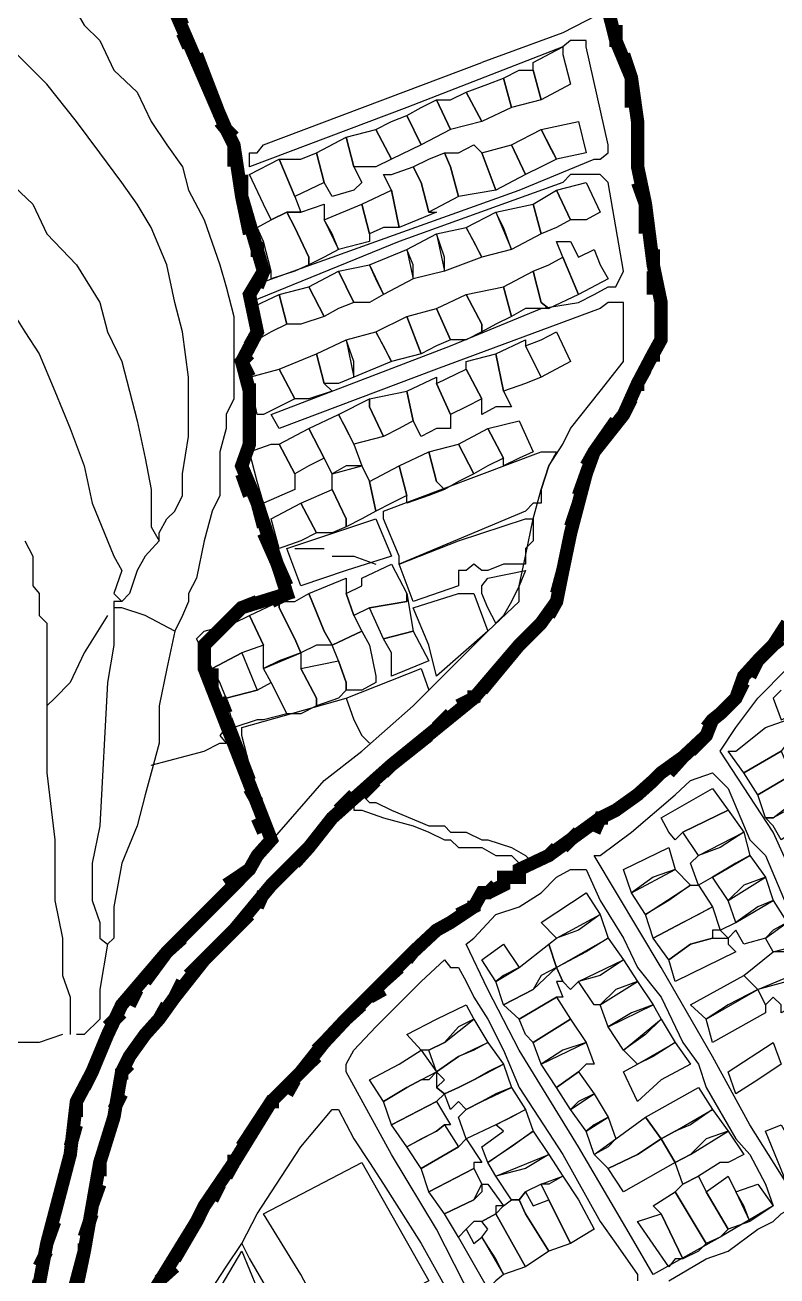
# Model space of a CAD drawing. Header units: millimetres. Extents: x -3588 to 75209, y -3737 to 38254.
# Drawn here: x 27553 to 27689.1, y 4965.9 to 5192.6 of the extents above; entities that cross this region are included whole.
import ezdxf

# ---------------------------------------------------------------- set-up
doc = ezdxf.new("R2010")
doc.units = ezdxf.units.MM
doc.layers.add('P', color=253, linetype='Continuous')

msp = doc.modelspace()

# ---------------------------------------------------------------- linework, layer by layer
at = {"layer": 'P'}
for points, const_width in [([(27554.391, 4958.261), (27556.92, 4971.8), (27561.16, 4987.9), (27562.281, 4997.486), (27565.113, 5002.863), (27567.93, 5009.633), (27570.475, 5014.994), (27578.669, 5024.596), (27589.391, 5035.319), (27593.616, 5039.56), (27595.04, 5042.088), (27597.569, 5044.921), (27585.438, 5075.968), (27585.438, 5080.209), (27592.208, 5086.979), (27600.402, 5089.523), (27595.04, 5105.895), (27592.208, 5112.665), (27593.616, 5116.618), (27593.616, 5126.22), (27592.208, 5131.581), (27595.04, 5136.942), (27593.616, 5143.712), (27596.161, 5147.953), (27592.208, 5161.508), (27590.799, 5170.822), (27589.391, 5173.639), (27574.716, 5207.519)], 2.417), ([(27554.391, 4958.261), (27556.92, 4971.8), (27561.16, 4987.9), (27562.281, 4997.486), (27565.113, 5002.863), (27567.93, 5009.633), (27570.475, 5014.994), (27578.669, 5024.596), (27589.391, 5035.319), (27593.616, 5039.56), (27595.04, 5042.088), (27597.569, 5044.921), (27585.438, 5075.968), (27585.438, 5080.209), (27592.208, 5086.979), (27600.402, 5089.523), (27595.04, 5105.895), (27592.208, 5112.665), (27593.616, 5116.618), (27593.616, 5126.22), (27592.208, 5131.581), (27595.04, 5136.942), (27593.616, 5143.712), (27596.161, 5147.953), (27592.208, 5161.508), (27590.799, 5170.822), (27589.391, 5173.639), (27574.716, 5207.519)], 1.2), ([(27581.485, 5192.555), (27580.077, 5196.508)], 2.417), ([(27658.543, 5195.372), (27659.967, 5189.723), (27662.784, 5182.953), (27663.904, 5175.047), (27663.904, 5166.869), (27665.329, 5160.084), (27666.737, 5149.073), (27668.145, 5142.304), (27668.145, 5138.351), (27668.145, 5135.534), (27666.737, 5132.99), (27663.904, 5127.628), (27661.376, 5121.979), (27656.014, 5115.209), (27654.59, 5111.256), (27653.182, 5105.895), (27651.774, 5100.534), (27650.365, 5093.748), (27649.229, 5088.099), (27646.412, 5084.162), (27642.459, 5080.209), (27634.265, 5070.607), (27619.318, 5058.46), (27608.579, 5048.874), (27604.355, 5043.513), (27597.569, 5036.727), (27590.799, 5028.549), (27585.438, 5023.188), (27580.077, 5016.402), (27577.244, 5012.45), (27574.716, 5009.633), (27571.883, 5005.68), (27570.475, 5002.863), (27569.066, 4994.669), (27566.522, 4986.476), (27563.705, 4970.392), (27561.16, 4958.261)], 2.417), ([(27658.543, 5195.372), (27659.967, 5189.723), (27662.784, 5182.953), (27663.904, 5175.047), (27663.904, 5166.869), (27665.329, 5160.084), (27666.737, 5149.073), (27668.145, 5142.304), (27668.145, 5138.351), (27668.145, 5135.534), (27666.737, 5132.99), (27663.904, 5127.628), (27661.376, 5121.979), (27656.014, 5115.209), (27654.59, 5111.256), (27653.182, 5105.895), (27651.774, 5100.534), (27650.365, 5093.748), (27649.229, 5088.099), (27646.412, 5084.162), (27642.459, 5080.209), (27634.265, 5070.607), (27619.318, 5058.46), (27608.579, 5048.874), (27604.355, 5043.513), (27597.569, 5036.727), (27590.799, 5028.549), (27585.438, 5023.188), (27580.077, 5016.402), (27577.244, 5012.45), (27574.716, 5009.633), (27571.883, 5005.68), (27570.475, 5002.863), (27569.066, 4994.669), (27566.522, 4986.476), (27563.705, 4970.392), (27561.16, 4958.261)], 1.2), ([(27659.967, 5192.555), (27659.967, 5189.723), (27659.967, 5188.602)], 2.417), ([(27582.605, 5188.602), (27581.485, 5191.147)], 2.417), ([(27588.255, 5176.184), (27584.03, 5187.194)], 2.417), ([(27661.376, 5187.194), (27662.784, 5182.953), (27662.784, 5177.592)], 2.417), ([(27590.799, 5172.231), (27589.391, 5173.639), (27588.255, 5175.047)], 2.417), ([(27663.904, 5175.047), (27663.904, 5172.231)], 2.417), ([(27590.799, 5166.869), (27590.799, 5170.822)], 2.417), ([(27663.904, 5169.398), (27663.904, 5166.869)], 2.417), ([(27593.616, 5154.723), (27592.208, 5161.508), (27592.208, 5165.461)], 2.417), ([(27663.904, 5164.037), (27665.329, 5160.084), (27665.329, 5154.723)], 2.417), ([(27595.04, 5150.498), (27595.04, 5153.314)], 2.417), ([(27666.737, 5151.906), (27666.737, 5149.073)], 2.417), ([(27595.04, 5145.136), (27596.161, 5147.953)], 2.417), ([(27666.737, 5147.953), (27666.737, 5143.712)], 2.417), ([(27593.616, 5134.398), (27595.04, 5136.942), (27593.616, 5143.712)], 2.417), ([(27668.145, 5142.304), (27668.145, 5138.351), (27668.145, 5135.534), (27666.737, 5132.99), (27666.737, 5131.581)], 2.417), ([(27593.616, 5128.749), (27592.208, 5131.581), (27593.616, 5132.99)], 2.417), ([(27665.329, 5130.173), (27663.904, 5127.628), (27663.904, 5126.22)], 2.417), ([(27593.616, 5124.812), (27593.616, 5126.22), (27593.616, 5127.628)], 2.417), ([(27662.784, 5124.812), (27661.376, 5121.979)], 2.417), ([(27592.208, 5112.665), (27593.616, 5116.618), (27593.616, 5121.979)], 2.417), ([(27659.967, 5120.859), (27656.014, 5115.209), (27654.59, 5112.665)], 2.417), ([(27593.616, 5107.304), (27592.208, 5111.256)], 2.417), ([(27654.59, 5111.256), (27653.182, 5107.304)], 2.417), ([(27596.161, 5101.654), (27595.04, 5105.895)], 2.417), ([(27653.182, 5105.895), (27651.774, 5101.654)], 2.417), ([(27600.402, 5090.932), (27596.161, 5100.534)], 2.417), ([(27651.774, 5100.534), (27650.365, 5093.748), (27649.229, 5089.523)], 2.417), ([(27592.208, 5086.979), (27595.04, 5088.099)], 2.417), ([(27597.569, 5088.099), (27600.402, 5089.523)], 2.417), ([(27649.229, 5088.099), (27647.821, 5085.571)], 2.417), ([(27585.438, 5077.377), (27585.438, 5080.209), (27590.799, 5085.571)], 2.417), ([(27573.291, 4958.261), (27584.03, 4975.753), (27585.438, 4978.586), (27590.799, 4986.476), (27597.569, 4997.486), (27602.93, 5002.863), (27607.171, 5008.225), (27611.124, 5012.45), (27617.894, 5019.235), (27623.255, 5024.596), (27627.496, 5028.549), (27630.04, 5029.958), (27634.265, 5032.774), (27635.69, 5035.319), (27636.81, 5035.319), (27639.643, 5036.727), (27639.643, 5038.136), (27642.459, 5038.136), (27642.459, 5039.56), (27647.821, 5042.088), (27657.135, 5048.874), (27659.967, 5050.282), (27663.904, 5053.099), (27666.737, 5055.644), (27668.145, 5057.052), (27672.098, 5059.885), (27676.339, 5063.837), (27677.459, 5066.654), (27678.868, 5067.774), (27681.7, 5070.607), (27683.109, 5074.56), (27685.653, 5077.377), (27687.062, 5078.785), (27688.47, 5080.209), (27691.015, 5084.162)], 2.417), ([(27573.291, 4958.261), (27584.03, 4975.753), (27585.438, 4978.586), (27590.799, 4986.476), (27597.569, 4997.486), (27602.93, 5002.863), (27607.171, 5008.225), (27611.124, 5012.45), (27617.894, 5019.235), (27623.255, 5024.596), (27627.496, 5028.549), (27630.04, 5029.958), (27634.265, 5032.774), (27635.69, 5035.319), (27636.81, 5035.319), (27639.643, 5036.727), (27639.643, 5038.136), (27642.459, 5038.136), (27642.459, 5039.56), (27647.821, 5042.088), (27657.135, 5048.874), (27659.967, 5050.282), (27663.904, 5053.099), (27666.737, 5055.644), (27668.145, 5057.052), (27672.098, 5059.885), (27676.339, 5063.837), (27677.459, 5066.654), (27678.868, 5067.774), (27681.7, 5070.607), (27683.109, 5074.56), (27685.653, 5077.377), (27687.062, 5078.785), (27688.47, 5080.209), (27691.015, 5084.162)], 1.2), ([(27646.412, 5084.162), (27643.58, 5081.33)], 2.417), ([(27687.062, 5078.785), (27688.47, 5080.209), (27689.878, 5081.33)], 2.417), ([(27642.459, 5080.209), (27635.69, 5072.015)], 2.417), ([(27684.229, 5074.56), (27685.653, 5077.377)], 2.417), ([(27586.846, 5072.015), (27586.846, 5075.968)], 2.417), ([(27634.265, 5072.015), (27634.265, 5070.607), (27631.449, 5069.199)], 2.417), ([(27676.339, 5065.246), (27677.459, 5066.654), (27678.868, 5067.774), (27681.7, 5070.607), (27683.109, 5073.424)], 2.417), ([(27589.391, 5067.774), (27588.255, 5070.607)], 2.417), ([(27630.04, 5067.774), (27627.496, 5065.246)], 2.417), ([(27593.616, 5055.644), (27589.391, 5066.654)], 2.417), ([(27626.088, 5063.837), (27619.318, 5058.46), (27617.894, 5057.052)], 2.417), ([(27673.507, 5061.005), (27676.339, 5063.837)], 2.417), ([(27669.554, 5057.052), (27672.098, 5059.885)], 2.417), ([(27659.967, 5050.282), (27663.904, 5053.099), (27666.737, 5055.644), (27668.145, 5057.052)], 2.417), ([(27595.04, 5051.691), (27593.616, 5054.235)], 2.417), ([(27616.485, 5055.644), (27613.941, 5053.099)], 2.417), ([(27612.532, 5053.099), (27609.716, 5050.282)], 2.417), ([(27596.161, 5046.329), (27595.04, 5048.874)], 2.417), ([(27608.579, 5048.874), (27604.355, 5043.513), (27601.81, 5040.68)], 2.417), ([(27656.014, 5046.329), (27657.135, 5048.874), (27658.543, 5048.874)], 2.417), ([(27589.391, 5036.727), (27593.616, 5039.56), (27595.04, 5042.088), (27597.569, 5044.921)], 2.417), ([(27650.365, 5043.513), (27653.182, 5046.329)], 2.417), ([(27639.643, 5038.136), (27642.459, 5038.136), (27642.459, 5039.56), (27647.821, 5042.088), (27649.229, 5043.513)], 2.417), ([(27600.402, 5039.56), (27597.569, 5036.727)], 2.417), ([(27586.846, 5032.774), (27589.391, 5035.319)], 2.417), ([(27596.161, 5035.319), (27595.04, 5032.774)], 2.417), ([(27635.69, 5035.319), (27636.81, 5035.319), (27638.218, 5036.727)], 2.417), ([(27631.449, 5031.366), (27634.265, 5032.774), (27634.265, 5033.911)], 2.417), ([(27582.605, 5028.549), (27585.438, 5031.366)], 2.417), ([(27593.616, 5031.366), (27590.799, 5028.549), (27586.846, 5024.596)], 2.417), ([(27622.135, 5023.188), (27623.255, 5024.596), (27627.496, 5028.549), (27630.04, 5029.958)], 2.417), ([(27574.716, 5019.235), (27578.669, 5024.596), (27581.485, 5027.125)], 2.417), ([(27585.438, 5023.188), (27582.605, 5020.355)], 2.417), ([(27617.894, 5019.235), (27620.726, 5021.764)], 2.417), ([(27571.883, 5014.994), (27573.291, 5017.811)], 2.417), ([(27581.485, 5019.235), (27580.077, 5016.402)], 2.417), ([(27615.365, 5016.402), (27617.894, 5017.811)], 2.417), ([(27578.669, 5014.994), (27577.244, 5012.45), (27574.716, 5009.633), (27571.883, 5005.68)], 2.417), ([(27605.763, 5006.8), (27607.171, 5008.225), (27611.124, 5012.45), (27613.941, 5014.994)], 2.417), ([(27567.93, 5011.041), (27570.475, 5013.586)], 2.417), ([(27563.705, 5000.031), (27565.113, 5002.863), (27567.93, 5009.633)], 2.417), ([(27571.883, 5004.272), (27570.475, 5002.863), (27570.475, 5001.439)], 2.417), ([(27602.93, 5002.863), (27605.763, 5005.68)], 2.417), ([(27600.402, 4998.91), (27601.81, 5001.439)], 2.417), ([(27562.281, 4994.669), (27562.281, 4997.486)], 2.417), ([(27570.475, 4998.91), (27569.066, 4996.078)], 2.417), ([(27592.208, 4989.308), (27597.569, 4997.486), (27598.993, 4997.486)], 2.417), ([(27569.066, 4994.669), (27566.522, 4986.476), (27566.522, 4983.947)], 2.417), ([(27561.16, 4989.308), (27562.281, 4993.261)], 2.417), ([(27558.344, 4977.161), (27561.16, 4987.9)], 2.417), ([(27589.391, 4983.947), (27590.799, 4986.476), (27590.799, 4987.9)], 2.417), ([(27566.522, 4982.539), (27565.113, 4978.586)], 2.417), ([(27586.846, 4979.706), (27588.255, 4982.539)], 2.417), ([(27565.113, 4977.161), (27563.705, 4972.936)], 2.417), ([(27580.077, 4968.983), (27584.03, 4975.753), (27585.438, 4978.586)], 2.417), ([(27556.92, 4971.8), (27558.344, 4975.753)], 2.417), ([(27555.511, 4967.575), (27556.92, 4970.392)], 2.417), ([(27563.705, 4971.8), (27563.705, 4970.392), (27561.16, 4960.79)], 2.417), ([(27577.244, 4965.031), (27580.077, 4967.575)], 2.417), ([(27552.967, 4955.428), (27554.391, 4958.261), (27555.511, 4965.031)], 2.417)]:
    msp.add_lwpolyline(points, dxfattribs=dict(at, const_width=const_width))
for points in [[(27559.752, 5199.325), (27563.705, 5192.555), (27566.522, 5189.723), (27569.066, 5184.361), (27573.291, 5180.409), (27575.836, 5175.047), (27578.669, 5170.822), (27581.485, 5166.869), (27582.605, 5162.628), (27585.438, 5157.267), (27588.255, 5149.073), (27589.391, 5145.136), (27590.799, 5139.759), (27590.799, 5134.398), (27590.799, 5130.173), (27590.799, 5124.812), (27589.391, 5121.979), (27589.391, 5119.434), (27588.255, 5115.209), (27588.255, 5111.256), (27588.255, 5107.304), (27586.846, 5104.487), (27585.438, 5099.11), (27584.03, 5092.34), (27582.605, 5089.523), (27582.605, 5088.099), (27581.485, 5085.571), (27580.077, 5082.738)], [(27561.16, 4958.261), (27563.705, 4970.392), (27566.522, 4986.476), (27569.066, 4994.669), (27570.475, 5002.863), (27571.883, 5005.68), (27574.716, 5009.633), (27577.244, 5012.45), (27580.077, 5016.402), (27585.438, 5023.188), (27590.799, 5028.549), (27601.81, 5040.68), (27608.579, 5048.874), (27612.532, 5051.691), (27613.941, 5053.099), (27619.318, 5058.46), (27627.496, 5065.246), (27634.265, 5070.607), (27638.218, 5075.968), (27642.459, 5080.209), (27645.004, 5081.33), (27646.412, 5084.162), (27647.821, 5085.571), (27649.229, 5088.099), (27649.229, 5090.932), (27650.365, 5093.748), (27651.774, 5100.534), (27653.182, 5105.895), (27654.59, 5111.256), (27656.014, 5115.209), (27658.543, 5119.434), (27661.376, 5121.979), (27662.784, 5124.812), (27663.904, 5127.628), (27665.329, 5130.173), (27666.737, 5132.99), (27668.145, 5135.534), (27668.145, 5138.351), (27668.145, 5142.304), (27666.737, 5149.073), (27665.329, 5160.084), (27663.904, 5166.869), (27663.904, 5175.047), (27662.784, 5182.953), (27661.376, 5187.194), (27659.967, 5192.555), (27658.543, 5195.372), (27650.365, 5191.147), (27635.69, 5185.786)], [(27554.391, 4958.261), (27556.92, 4971.8), (27561.16, 4987.9), (27562.281, 4997.486), (27565.113, 5002.863), (27567.93, 5009.633), (27570.475, 5014.994), (27578.669, 5024.596), (27589.391, 5035.319), (27598.993, 5046.329), (27607.171, 5055.644), (27613.941, 5061.005), (27623.255, 5069.199), (27630.04, 5075.968), (27636.81, 5082.738), (27642.459, 5088.099), (27642.459, 5090.932), (27643.58, 5096.293), (27645.004, 5103.063), (27646.412, 5108.424), (27647.821, 5112.665), (27650.365, 5116.618), (27651.774, 5119.434), (27657.135, 5126.22), (27661.376, 5131.581), (27661.376, 5136.942), (27661.376, 5141.183), (27661.376, 5142.304), (27659.967, 5142.304), (27658.543, 5142.304), (27657.135, 5141.183), (27627.496, 5130.173), (27598.993, 5119.434), (27597.569, 5121.979), (27630.04, 5134.398), (27646.412, 5141.183), (27653.182, 5142.304), (27656.014, 5143.712), (27658.543, 5145.136), (27659.967, 5145.136), (27661.376, 5147.953), (27658.543, 5164.037), (27657.135, 5165.461), (27656.014, 5165.461), (27654.59, 5165.461), (27651.774, 5165.461), (27650.365, 5164.037), (27620.726, 5153.314), (27593.616, 5142.304), (27593.616, 5145.136), (27616.485, 5153.314), (27642.459, 5162.628), (27656.014, 5168.278), (27657.135, 5168.278), (27658.543, 5169.398), (27658.543, 5170.822), (27654.59, 5188.602), (27654.59, 5189.723), (27651.774, 5189.723), (27650.365, 5188.602), (27622.135, 5177.592), (27593.616, 5166.869), (27593.616, 5169.398), (27595.04, 5169.398), (27596.161, 5170.822), (27635.69, 5185.786)], [(27645.004, 5185.786), (27650.365, 5188.602), (27650.365, 5187.194), (27651.774, 5181.833), (27646.412, 5179), (27645.004, 5184.361), (27645.004, 5185.786)], [(27577.244, 5099.11), (27577.244, 5100.534), (27578.669, 5103.063), (27580.077, 5104.487), (27581.485, 5107.304), (27581.485, 5111.256), (27582.605, 5118.026), (27582.605, 5120.859), (27582.605, 5124.812), (27582.605, 5128.749), (27581.485, 5136.942), (27580.077, 5142.304), (27578.669, 5149.073), (27575.836, 5155.859), (27573.291, 5160.084), (27570.475, 5164.037), (27566.522, 5169.398), (27562.281, 5175.047), (27556.92, 5181.833), (27551.558, 5187.194)], [(27642.459, 5184.361), (27645.004, 5184.361), (27646.412, 5179), (27641.051, 5177.592), (27639.643, 5182.953), (27642.459, 5184.361)], [(27636.81, 5181.833), (27639.643, 5182.953), (27641.051, 5177.592), (27635.69, 5175.047), (27632.857, 5180.409), (27636.81, 5181.833)], [(27630.04, 5179), (27632.857, 5180.409), (27635.69, 5175.047), (27630.04, 5173.639), (27627.496, 5179), (27630.04, 5179)], [(27624.679, 5177.592), (27627.496, 5179), (27630.04, 5173.639), (27624.679, 5170.822), (27622.135, 5176.184), (27624.679, 5177.592)], [(27619.318, 5175.047), (27622.135, 5176.184), (27624.679, 5170.822), (27619.318, 5168.278), (27616.485, 5173.639), (27619.318, 5175.047)], [(27647.821, 5170.822), (27646.412, 5173.639), (27653.182, 5175.047), (27654.59, 5169.398), (27649.229, 5168.278), (27647.821, 5170.822)], [(27616.485, 5166.869), (27612.532, 5166.869), (27611.124, 5172.231), (27616.485, 5173.639), (27619.318, 5168.278), (27616.485, 5166.869)], [(27646.412, 5166.869), (27643.58, 5165.461), (27641.051, 5170.822), (27646.412, 5173.639), (27649.229, 5168.278), (27646.412, 5166.869)], [(27607.171, 5164.037), (27605.763, 5169.398), (27611.124, 5172.231), (27612.532, 5166.869), (27613.941, 5164.037), (27612.532, 5162.628), (27608.579, 5161.508), (27607.171, 5164.037)], [(27630.04, 5166.869), (27628.904, 5169.398), (27631.449, 5169.398), (27634.265, 5170.822), (27635.69, 5169.398), (27638.218, 5162.628), (27631.449, 5161.508), (27630.04, 5166.869)], [(27638.218, 5162.628), (27635.69, 5169.398), (27641.051, 5170.822), (27643.58, 5165.461), (27638.218, 5162.628)], [(27596.161, 5160.084), (27593.616, 5165.461), (27598.993, 5168.278), (27601.81, 5161.508), (27602.93, 5158.675), (27600.402, 5158.675), (27597.569, 5157.267), (27596.161, 5160.084)], [(27602.93, 5168.278), (27605.763, 5169.398), (27607.171, 5164.037), (27601.81, 5161.508), (27598.993, 5168.278), (27602.93, 5168.278)], [(27630.04, 5166.869), (27631.449, 5161.508), (27626.088, 5158.675), (27624.679, 5164.037), (27623.255, 5166.869), (27626.088, 5168.278), (27628.904, 5169.398), (27630.04, 5166.869)], [(27619.318, 5162.628), (27617.894, 5165.461), (27619.318, 5165.461), (27623.255, 5166.869), (27624.679, 5164.037), (27626.088, 5158.675), (27627.496, 5158.675), (27620.726, 5155.859), (27619.318, 5162.628)], [(27548.742, 5165.461), (27554.391, 5160.084), (27556.92, 5154.723), (27562.281, 5149.073), (27566.522, 5142.304), (27567.93, 5136.942), (27570.475, 5131.581), (27573.291, 5120.859), (27574.716, 5114.073), (27575.836, 5108.424), (27575.836, 5104.487), (27575.836, 5101.654), (27577.244, 5099.11)], [(27654.59, 5157.267), (27651.774, 5157.267), (27649.229, 5162.628), (27654.59, 5164.037), (27657.135, 5158.675), (27654.59, 5157.267)], [(27617.894, 5155.859), (27615.365, 5154.723), (27613.941, 5160.084), (27619.318, 5162.628), (27620.726, 5155.859), (27617.894, 5155.859)], [(27649.229, 5155.859), (27646.412, 5154.723), (27645.004, 5160.084), (27649.229, 5162.628), (27651.774, 5157.267), (27649.229, 5155.859)], [(27607.171, 5150.498), (27604.355, 5149.073), (27604.355, 5150.498), (27601.81, 5155.859), (27600.402, 5158.675), (27602.93, 5158.675), (27607.171, 5160.084), (27607.171, 5157.267), (27609.716, 5151.906), (27607.171, 5150.498)], [(27608.579, 5154.723), (27607.171, 5157.267), (27613.941, 5160.084), (27615.365, 5154.723), (27615.365, 5153.314), (27609.716, 5151.906), (27608.579, 5154.723)], [(27639.643, 5155.859), (27638.218, 5158.675), (27645.004, 5160.084), (27646.412, 5154.723), (27641.051, 5151.906), (27639.643, 5155.859)], [(27601.81, 5147.953), (27597.569, 5146.545), (27597.569, 5147.953), (27596.161, 5153.314), (27595.04, 5155.859), (27597.569, 5157.267), (27600.402, 5158.675), (27601.81, 5155.859), (27604.355, 5150.498), (27604.355, 5149.073), (27601.81, 5147.953)], [(27634.265, 5153.314), (27632.857, 5155.859), (27638.218, 5158.675), (27641.051, 5151.906), (27635.69, 5150.498), (27634.265, 5153.314)], [(27540.836, 5154.723), (27548.742, 5143.712), (27552.967, 5136.942), (27555.511, 5132.99), (27558.344, 5126.22), (27561.16, 5119.434), (27563.705, 5112.665), (27565.113, 5105.895), (27569.066, 5096.293), (27570.475, 5093.748), (27569.066, 5089.523), (27570.475, 5088.099)], [(27623.255, 5149.073), (27622.135, 5151.906), (27627.496, 5154.723), (27628.904, 5147.953), (27623.255, 5146.545), (27623.255, 5149.073)], [(27628.904, 5150.498), (27627.496, 5154.723), (27632.857, 5155.859), (27635.69, 5150.498), (27628.904, 5147.953), (27628.904, 5150.498)], [(27657.135, 5149.073), (27658.543, 5146.545), (27653.182, 5143.712), (27650.365, 5150.498), (27649.229, 5153.314), (27651.774, 5153.314), (27653.182, 5150.498), (27656.014, 5151.906), (27657.135, 5149.073)], [(27616.485, 5146.545), (27615.365, 5149.073), (27622.135, 5151.906), (27623.255, 5146.545), (27617.894, 5143.712), (27616.485, 5146.545)], [(27647.821, 5149.073), (27650.365, 5150.498), (27653.182, 5143.712), (27647.821, 5141.183), (27646.412, 5142.304), (27645.004, 5147.953), (27647.821, 5149.073)], [(27609.716, 5141.183), (27607.171, 5139.759), (27604.355, 5145.136), (27609.716, 5147.953), (27612.532, 5142.304), (27609.716, 5141.183)], [(27615.365, 5142.304), (27612.532, 5142.304), (27609.716, 5147.953), (27615.365, 5149.073), (27617.894, 5143.712), (27615.365, 5142.304)], [(27643.58, 5141.183), (27641.051, 5139.759), (27639.643, 5145.136), (27645.004, 5147.953), (27646.412, 5142.304), (27647.821, 5141.183), (27643.58, 5141.183)], [(27597.569, 5136.942), (27595.04, 5135.534), (27593.616, 5141.183), (27598.993, 5143.712), (27600.402, 5138.351), (27597.569, 5136.942)], [(27602.93, 5138.351), (27600.402, 5138.351), (27598.993, 5143.712), (27604.355, 5145.136), (27607.171, 5139.759), (27602.93, 5138.351)], [(27632.857, 5135.534), (27630.04, 5135.534), (27627.496, 5141.183), (27632.857, 5143.712), (27635.69, 5138.351), (27635.69, 5136.942), (27632.857, 5135.534)], [(27638.218, 5138.351), (27635.69, 5136.942), (27635.69, 5138.351), (27632.857, 5143.712), (27639.643, 5145.136), (27641.051, 5139.759), (27638.218, 5138.351)], [(27627.496, 5134.398), (27624.679, 5132.99), (27622.135, 5139.759), (27627.496, 5141.183), (27630.04, 5135.534), (27627.496, 5134.398)], [(27617.894, 5134.398), (27616.485, 5136.942), (27622.135, 5139.759), (27624.679, 5132.99), (27619.318, 5131.581), (27617.894, 5134.398)], [(27612.532, 5131.581), (27611.124, 5135.534), (27616.485, 5136.942), (27619.318, 5131.581), (27612.532, 5128.749), (27612.532, 5131.581)], [(27646.412, 5135.534), (27649.229, 5136.942), (27651.774, 5131.581), (27646.412, 5128.749), (27643.58, 5134.398), (27646.412, 5135.534)], [(27609.716, 5127.628), (27607.171, 5127.628), (27605.763, 5132.99), (27611.124, 5135.534), (27612.532, 5128.749), (27609.716, 5127.628)], [(27643.58, 5127.628), (27639.643, 5126.22), (27638.218, 5132.99), (27643.58, 5135.534), (27643.58, 5134.398), (27646.412, 5128.749), (27643.58, 5127.628)], [(27604.355, 5124.812), (27601.81, 5124.812), (27598.993, 5130.173), (27605.763, 5132.99), (27607.171, 5127.628), (27608.579, 5126.22), (27604.355, 5124.812)], [(27638.218, 5123.387), (27635.69, 5121.979), (27635.69, 5124.812), (27632.857, 5130.173), (27632.857, 5131.581), (27638.218, 5132.99), (27639.643, 5126.22), (27641.051, 5123.387), (27638.218, 5123.387)], [(27595.04, 5121.979), (27593.616, 5128.749), (27598.993, 5130.173), (27601.81, 5124.812), (27596.161, 5121.979), (27595.04, 5121.979)], [(27632.857, 5123.387), (27630.04, 5121.979), (27627.496, 5127.628), (27632.857, 5130.173), (27635.69, 5124.812), (27632.857, 5123.387)], [(27627.496, 5119.434), (27624.679, 5118.026), (27623.255, 5120.859), (27622.135, 5126.22), (27627.496, 5128.749), (27627.496, 5127.628), (27630.04, 5121.979), (27630.04, 5119.434), (27627.496, 5119.434)], [(27620.726, 5119.434), (27617.894, 5118.026), (27615.365, 5123.387), (27615.365, 5124.812), (27622.135, 5126.22), (27623.255, 5120.859), (27620.726, 5119.434)], [(27611.124, 5119.434), (27609.716, 5121.979), (27615.365, 5124.812), (27615.365, 5123.387), (27617.894, 5118.026), (27612.532, 5116.618), (27611.124, 5119.434)], [(27611.124, 5112.665), (27608.579, 5111.256), (27607.171, 5114.073), (27604.355, 5119.434), (27609.716, 5121.979), (27612.532, 5116.618), (27613.941, 5112.665), (27611.124, 5112.665)], [(27642.459, 5114.073), (27639.643, 5112.665), (27639.643, 5114.073), (27636.81, 5119.434), (27642.459, 5120.859), (27645.004, 5115.209), (27642.459, 5114.073)], [(27604.355, 5112.665), (27601.81, 5111.256), (27598.993, 5116.618), (27604.355, 5119.434), (27607.171, 5114.073), (27604.355, 5112.665)], [(27636.81, 5112.665), (27634.265, 5111.256), (27631.449, 5116.618), (27636.81, 5119.434), (27639.643, 5114.073), (27636.81, 5112.665)], [(27601.81, 5111.256), (27601.81, 5108.424), (27596.161, 5105.895), (27595.04, 5109.848), (27593.616, 5115.209), (27597.569, 5116.618), (27598.993, 5116.618), (27601.81, 5111.256)], [(27631.449, 5109.848), (27628.904, 5108.424), (27627.496, 5109.848), (27626.088, 5115.209), (27631.449, 5116.618), (27634.265, 5111.256), (27631.449, 5109.848)], [(27645.004, 5105.895), (27643.58, 5104.487), (27620.726, 5094.885), (27620.726, 5096.293), (27617.894, 5103.063), (27617.894, 5104.487), (27646.412, 5115.209), (27649.229, 5115.209), (27647.821, 5112.665), (27646.412, 5108.424), (27646.412, 5105.895), (27645.004, 5105.895)], [(27626.088, 5107.304), (27622.135, 5105.895), (27622.135, 5107.304), (27620.726, 5112.665), (27626.088, 5115.209), (27627.496, 5109.848), (27628.904, 5108.424), (27626.088, 5107.304)], [(27613.941, 5103.063), (27611.124, 5101.654), (27611.124, 5103.063), (27608.579, 5108.424), (27608.579, 5111.256), (27613.941, 5112.665), (27615.365, 5109.848), (27616.485, 5104.487), (27613.941, 5103.063)], [(27619.318, 5105.895), (27616.485, 5104.487), (27615.365, 5109.848), (27620.726, 5112.665), (27622.135, 5107.304), (27619.318, 5105.895)], [(27608.579, 5100.534), (27605.763, 5100.534), (27602.93, 5105.895), (27608.579, 5108.424), (27611.124, 5103.063), (27611.124, 5101.654), (27608.579, 5100.534)], [(27602.93, 5099.11), (27598.993, 5097.701), (27597.569, 5103.063), (27602.93, 5105.895), (27605.763, 5100.534), (27602.93, 5099.11)], [(27611.124, 5093.748), (27602.93, 5090.932), (27600.402, 5097.701), (27616.485, 5103.063), (27619.318, 5096.293), (27611.124, 5093.748)], [(27639.643, 5094.885), (27636.81, 5093.748), (27635.69, 5093.748), (27634.265, 5094.885), (27632.857, 5093.748), (27631.449, 5093.748), (27631.449, 5092.34), (27631.449, 5090.932), (27623.255, 5088.099), (27620.726, 5094.885), (27631.449, 5099.11), (27643.58, 5103.063), (27645.004, 5103.063), (27645.004, 5101.654), (27645.004, 5099.11), (27643.58, 5097.701), (27643.58, 5094.885), (27639.643, 5094.885)], [(27552.967, 5099.11), (27554.391, 5096.293), (27554.391, 5094.885), (27554.391, 5093.748), (27554.391, 5092.34), (27554.391, 5090.932), (27555.511, 5089.523), (27555.511, 5088.099), (27555.511, 5085.571), (27556.92, 5084.162), (27556.92, 5082.738), (27556.92, 5081.33), (27556.92, 5078.785), (27556.92, 5077.377), (27556.92, 5075.968), (27556.92, 5073.424), (27556.92, 5072.015), (27556.92, 5070.607), (27556.92, 5069.199)], [(27577.244, 5099.11), (27574.716, 5096.293), (27573.291, 5093.748), (27571.883, 5089.523), (27570.475, 5088.099)], [(27601.81, 5097.701), (27604.355, 5097.701), (27607.171, 5097.701)], [(27608.579, 5096.293), (27609.716, 5096.293), (27612.532, 5096.293), (27616.485, 5094.885)], [(27613.941, 5090.932), (27613.941, 5092.34), (27619.318, 5094.885), (27622.135, 5089.523), (27622.135, 5088.099), (27615.365, 5086.979), (27612.532, 5085.571), (27611.124, 5089.523), (27613.941, 5090.932)], [(27636.81, 5086.979), (27635.69, 5089.523), (27635.69, 5090.932), (27636.81, 5092.34), (27643.58, 5093.748), (27642.459, 5090.932), (27641.051, 5088.099), (27639.643, 5085.571), (27638.218, 5084.162), (27636.81, 5086.979)], [(27607.171, 5082.738), (27604.355, 5089.523), (27611.124, 5092.34), (27611.124, 5090.932), (27611.124, 5089.523), (27612.532, 5085.571), (27613.941, 5082.738), (27608.579, 5080.209), (27607.171, 5082.738)], [(27605.763, 5080.209), (27602.93, 5078.785), (27601.81, 5081.33), (27598.993, 5086.979), (27598.993, 5088.099), (27601.81, 5088.099), (27604.355, 5089.523), (27607.171, 5082.738), (27608.579, 5080.209), (27605.763, 5080.209)], [(27622.135, 5089.523), (27623.255, 5082.738), (27617.894, 5081.33), (27615.365, 5086.979), (27622.135, 5088.099), (27622.135, 5089.523)], [(27626.088, 5080.209), (27623.255, 5086.979), (27631.449, 5089.523), (27632.857, 5089.523), (27634.265, 5089.523), (27636.81, 5082.738), (27627.496, 5074.56), (27626.088, 5080.209)], [(27569.066, 5086.979), (27569.066, 5080.209), (27567.93, 5073.424), (27566.522, 5047.45), (27565.113, 5040.68), (27565.113, 5033.911), (27566.522, 5029.958), (27566.522, 5027.125), (27567.93, 5026.005)], [(27570.475, 5088.099), (27569.066, 5088.099), (27569.066, 5086.979)], [(27580.077, 5082.738), (27574.716, 5085.571), (27570.475, 5086.979), (27569.066, 5086.979)], [(27598.993, 5077.377), (27596.161, 5075.968), (27596.161, 5078.785), (27596.161, 5080.209), (27593.616, 5085.571), (27598.993, 5088.099), (27598.993, 5086.979), (27601.81, 5081.33), (27602.93, 5078.785), (27598.993, 5077.377)], [(27567.93, 5085.571), (27563.705, 5078.785), (27561.16, 5073.424), (27558.344, 5070.607), (27556.92, 5069.199)], [(27585.438, 5082.738), (27590.799, 5084.162), (27593.616, 5085.571), (27596.161, 5080.209), (27592.208, 5078.785), (27586.846, 5075.968), (27584.03, 5081.33), (27585.438, 5082.738)], [(27691.015, 5084.162), (27688.47, 5080.209), (27687.062, 5078.785)], [(27580.077, 5082.738), (27578.669, 5075.968), (27577.244, 5069.199), (27577.244, 5062.413), (27575.836, 5057.052), (27574.716, 5053.099), (27573.291, 5047.45), (27570.475, 5040.68), (27569.066, 5032.774), (27569.066, 5027.125), (27567.93, 5026.005)], [(27613.941, 5072.015), (27611.124, 5072.015), (27611.124, 5073.424), (27609.716, 5077.377), (27608.579, 5080.209), (27613.941, 5082.738), (27615.365, 5080.209), (27616.485, 5074.56), (27616.485, 5073.424), (27613.941, 5072.015)], [(27619.318, 5078.785), (27617.894, 5081.33), (27623.255, 5082.738), (27626.088, 5077.377), (27619.318, 5074.56), (27619.318, 5078.785)], [(27588.255, 5073.424), (27586.846, 5075.968), (27592.208, 5078.785), (27595.04, 5072.015), (27589.391, 5070.607), (27588.255, 5073.424)], [(27602.93, 5067.774), (27600.402, 5067.774), (27597.569, 5073.424), (27596.161, 5075.968), (27602.93, 5078.785), (27602.93, 5075.968), (27605.763, 5070.607), (27605.763, 5069.199), (27602.93, 5067.774)], [(27609.716, 5070.607), (27605.763, 5069.199), (27605.763, 5070.607), (27602.93, 5075.968), (27609.716, 5077.377), (27611.124, 5073.424), (27611.124, 5072.015), (27609.716, 5070.607)], [(27687.062, 5078.785), (27685.653, 5077.377), (27683.109, 5074.56)], [(27585.438, 5075.968), (27589.391, 5065.246), (27588.255, 5063.837), (27589.391, 5062.413)], [(27611.124, 5070.607), (27624.679, 5075.968), (27626.088, 5072.015)], [(27695.24, 5031.366), (27688.47, 5046.329), (27678.868, 5061.005), (27681.7, 5065.246), (27685.653, 5070.607), (27691.015, 5075.968)], [(27590.799, 5065.246), (27589.391, 5070.607), (27595.04, 5072.015), (27597.569, 5073.424), (27600.402, 5067.774), (27596.161, 5066.654), (27595.04, 5066.654), (27590.799, 5065.246)], [(27683.109, 5074.56), (27681.7, 5070.607), (27678.868, 5067.774)], [(27597.569, 5044.921), (27595.04, 5053.099), (27593.616, 5058.46), (27592.208, 5063.837), (27592.208, 5065.246), (27611.124, 5070.607)], [(27611.124, 5070.607), (27612.532, 5066.654), (27613.941, 5063.837), (27615.365, 5062.413)], [(27689.878, 5072.015), (27688.47, 5070.607), (27689.878, 5066.654), (27692.423, 5067.774)], [(27556.92, 5069.199), (27556.92, 5067.774), (27556.92, 5066.654), (27556.92, 5057.052), (27558.344, 5044.921), (27558.344, 5033.911), (27559.752, 5027.125), (27559.752, 5020.355), (27561.16, 5016.402), (27561.16, 5012.45), (27561.16, 5011.041), (27561.16, 5009.633)], [(27678.868, 5067.774), (27677.459, 5066.654), (27676.339, 5063.837), (27672.098, 5059.885), (27668.145, 5057.052)], [(27691.015, 5062.413), (27689.878, 5061.005), (27683.109, 5057.052), (27680.292, 5061.005), (27681.7, 5061.005), (27687.062, 5065.246), (27691.015, 5066.654), (27692.423, 5062.413), (27691.015, 5062.413)], [(27589.391, 5062.413), (27590.799, 5063.837), (27592.208, 5058.46), (27593.616, 5053.099), (27596.161, 5047.45), (27597.569, 5044.921)], [(27575.836, 5058.46), (27585.438, 5061.005), (27588.255, 5062.413), (27589.391, 5062.413)], [(27695.24, 5059.885), (27695.24, 5058.46), (27692.423, 5057.052), (27685.653, 5053.099), (27683.109, 5057.052), (27689.878, 5061.005), (27691.015, 5058.46), (27693.831, 5061.005), (27695.24, 5059.885)], [(27668.145, 5057.052), (27666.737, 5055.644), (27663.904, 5053.099), (27659.967, 5050.282)], [(27673.507, 5055.644), (27677.459, 5057.052), (27680.292, 5054.235), (27684.229, 5044.921), (27687.062, 5042.088), (27691.015, 5032.774)], [(27691.015, 5050.282), (27688.47, 5048.874), (27687.062, 5048.874), (27685.653, 5053.099), (27692.423, 5057.052), (27693.831, 5053.099), (27691.015, 5050.282)], [(27691.015, 4982.539), (27684.229, 4993.261), (27677.459, 5005.68), (27668.145, 5021.764), (27656.014, 5042.088), (27657.135, 5042.088), (27662.784, 5046.329), (27670.69, 5053.099), (27673.507, 5055.644)], [(27613.941, 5053.099), (27615.365, 5051.691), (27616.485, 5051.691), (27619.318, 5050.282), (27626.088, 5047.45), (27628.904, 5047.45), (27630.04, 5046.329), (27632.857, 5046.329), (27635.69, 5044.921), (27636.81, 5044.921), (27641.051, 5043.513), (27643.58, 5042.088), (27645.004, 5040.68)], [(27669.554, 5046.329), (27668.145, 5048.874), (27677.459, 5054.235), (27680.292, 5050.282), (27672.098, 5046.329), (27670.69, 5044.921), (27669.554, 5046.329)], [(27693.831, 5047.45), (27689.878, 5044.921), (27688.47, 5047.45), (27687.062, 5048.874), (27688.47, 5048.874), (27693.831, 5053.099), (27695.24, 5053.099), (27697.784, 5050.282), (27693.831, 5047.45)], [(27612.532, 5051.691), (27612.532, 5050.282), (27613.941, 5050.282), (27617.894, 5048.874), (27623.255, 5047.45), (27626.088, 5046.329), (27628.904, 5044.921), (27630.04, 5044.921), (27631.449, 5043.513), (27635.69, 5043.513), (27638.218, 5042.088), (27641.051, 5042.088), (27642.459, 5040.68), (27643.58, 5039.56)], [(27659.967, 5050.282), (27657.135, 5048.874), (27647.821, 5042.088), (27642.459, 5039.56), (27642.459, 5038.136)], [(27661.376, 5050.282), (27659.967, 5050.282)], [(27678.868, 5043.513), (27674.915, 5042.088), (27672.098, 5046.329), (27680.292, 5050.282), (27683.109, 5046.329), (27678.868, 5043.513)], [(27681.7, 5040.68), (27677.459, 5038.136), (27674.915, 5036.727), (27673.507, 5040.68), (27674.915, 5042.088), (27683.109, 5046.329), (27684.229, 5042.088), (27681.7, 5040.68)], [(27666.737, 5038.136), (27662.784, 5035.319), (27661.376, 5039.56), (27669.554, 5043.513), (27670.69, 5039.56), (27666.737, 5038.136)], [(27683.109, 5036.727), (27680.292, 5033.911), (27677.459, 5038.136), (27684.229, 5042.088), (27687.062, 5038.136), (27683.109, 5036.727)], [(27649.229, 5038.136), (27651.774, 5039.56), (27653.182, 5039.56), (27654.59, 5039.56), (27657.135, 5033.911), (27661.376, 5027.125), (27663.904, 5021.764), (27668.145, 5016.402), (27672.098, 5008.225), (27674.915, 5004.272), (27676.339, 5000.031), (27681.7, 4990.717), (27684.229, 4987.9), (27687.062, 4982.539), (27688.47, 4978.586), (27678.868, 4972.936), (27666.737, 4966.151), (27662.784, 4972.936), (27653.182, 4989.308), (27642.459, 5006.8), (27636.81, 5017.811), (27632.857, 5026.005), (27634.265, 5027.125), (27638.218, 5031.366), (27642.459, 5032.774), (27646.412, 5035.319), (27649.229, 5038.136)], [(27669.554, 5033.911), (27665.329, 5031.366), (27662.784, 5035.319), (27670.69, 5039.56), (27673.507, 5036.727), (27669.554, 5033.911)], [(27639.643, 5036.727), (27636.81, 5035.319), (27635.69, 5035.319)], [(27642.459, 5038.136), (27639.643, 5038.136)], [(27639.643, 5038.136), (27639.643, 5036.727)], [(27674.915, 5031.366), (27672.098, 5029.958), (27666.737, 5027.125), (27665.329, 5031.366), (27673.507, 5036.727), (27674.915, 5036.727), (27677.459, 5032.774), (27674.915, 5031.366)], [(27685.653, 5032.774), (27681.7, 5029.958), (27680.292, 5033.911), (27687.062, 5038.136), (27688.47, 5033.911), (27685.653, 5032.774)], [(27635.69, 5035.319), (27634.265, 5032.774), (27630.04, 5029.958)], [(27653.182, 5028.549), (27649.229, 5027.125), (27646.412, 5029.958), (27654.59, 5035.319), (27657.135, 5031.366), (27653.182, 5028.549)], [(27677.459, 5028.549), (27677.459, 5027.125), (27673.507, 5026.005), (27669.554, 5023.188), (27666.737, 5027.125), (27672.098, 5029.958), (27677.459, 5032.774), (27678.868, 5028.549), (27677.459, 5028.549)], [(27688.47, 5028.549), (27687.062, 5027.125), (27683.109, 5026.005), (27681.7, 5028.549), (27680.292, 5027.125), (27678.868, 5028.549), (27681.7, 5029.958), (27688.47, 5033.911), (27691.015, 5029.958), (27688.47, 5028.549)], [(27630.04, 5029.958), (27627.496, 5028.549), (27623.255, 5024.596), (27617.894, 5019.235), (27611.124, 5012.45), (27607.171, 5008.225), (27602.93, 5002.863), (27597.569, 4997.486), (27590.799, 4986.476), (27584.03, 4975.753), (27573.291, 4958.261), (27570.475, 4952.612), (27563.705, 4941.889)], [(27654.59, 5024.596), (27649.229, 5021.764), (27647.821, 5026.005), (27649.229, 5027.125), (27657.135, 5031.366), (27658.543, 5027.125), (27654.59, 5024.596)], [(27691.015, 5024.596), (27688.47, 5024.596), (27687.062, 5027.125), (27691.015, 5029.958), (27693.831, 5026.005), (27691.015, 5024.596)], [(27567.93, 5026.005), (27566.522, 5017.811), (27566.522, 5012.45), (27563.705, 5009.633), (27562.281, 5009.633)], [(27639.643, 5020.355), (27638.218, 5019.235), (27635.69, 5023.188), (27639.643, 5026.005), (27642.459, 5021.764), (27639.643, 5020.355)], [(27646.412, 5020.355), (27645.004, 5017.811), (27639.643, 5014.994), (27638.218, 5019.235), (27642.459, 5021.764), (27647.821, 5026.005), (27649.229, 5021.764), (27646.412, 5020.355)], [(27657.135, 5020.355), (27653.182, 5019.235), (27651.774, 5017.811), (27650.365, 5019.235), (27649.229, 5021.764), (27658.543, 5027.125), (27661.376, 5023.188), (27657.135, 5020.355)], [(27680.292, 5026.005), (27681.7, 5024.596), (27670.69, 5019.235), (27669.554, 5023.188), (27673.507, 5026.005), (27677.459, 5027.125), (27680.292, 5027.125), (27680.292, 5026.005)], [(27691.015, 5019.235), (27685.653, 5017.811), (27683.109, 5020.355), (27688.47, 5024.596), (27693.831, 5026.005), (27695.24, 5021.764), (27691.015, 5019.235)], [(27635.69, 4958.261), (27627.496, 4974.345), (27619.318, 4987.9), (27611.124, 5002.863), (27611.124, 5004.272), (27612.532, 5006.8), (27616.485, 5011.041), (27624.679, 5019.235), (27628.904, 5023.188), (27630.04, 5021.764), (27631.449, 5021.764), (27632.857, 5019.235), (27634.265, 5016.402)], [(27659.967, 5017.811), (27657.135, 5014.994), (27656.014, 5014.994), (27653.182, 5019.235), (27661.376, 5023.188), (27663.904, 5019.235), (27659.967, 5017.811)], [(27650.365, 5019.235), (27649.229, 5019.235), (27650.365, 5016.402), (27649.229, 5016.402), (27642.459, 5012.45), (27639.643, 5014.994), (27645.004, 5017.811), (27649.229, 5021.764), (27650.365, 5019.235)], [(27689.878, 5014.994), (27688.47, 5016.402), (27687.062, 5014.994), (27685.653, 5017.811), (27695.24, 5021.764), (27697.784, 5017.811), (27689.878, 5013.586), (27689.878, 5014.994)], [(27662.784, 5013.586), (27658.543, 5011.041), (27657.135, 5014.994), (27663.904, 5019.235), (27666.737, 5014.994), (27662.784, 5013.586)], [(27680.292, 5014.994), (27676.339, 5012.45), (27673.507, 5014.994), (27683.109, 5020.355), (27685.653, 5017.811), (27680.292, 5014.994)], [(27634.265, 5016.402), (27636.81, 5012.45), (27639.643, 5006.8), (27642.459, 5000.031), (27650.365, 4987.9), (27657.135, 4975.753), (27659.967, 4971.8), (27663.904, 4966.151), (27663.904, 4965.031)], [(27643.58, 5009.633), (27642.459, 5012.45), (27649.229, 5016.402), (27651.774, 5012.45), (27645.004, 5008.225), (27643.58, 5009.633)], [(27687.062, 5014.994), (27687.062, 5013.586), (27677.459, 5008.225), (27676.339, 5012.45), (27685.653, 5017.811), (27687.062, 5014.994)], [(27631.449, 5011.041), (27628.904, 5008.225), (27626.088, 5006.8), (27624.679, 5006.8), (27622.135, 5009.633), (27627.496, 5012.45), (27632.857, 5014.994), (27634.265, 5012.45), (27631.449, 5011.041)], [(27665.329, 5009.633), (27661.376, 5006.8), (27658.543, 5011.041), (27666.737, 5014.994), (27668.145, 5012.45), (27665.329, 5009.633)], [(27634.265, 5006.8), (27631.449, 5005.68), (27627.496, 5002.863), (27626.088, 5006.8), (27628.904, 5008.225), (27634.265, 5012.45), (27636.81, 5008.225), (27634.265, 5006.8)], [(27650.365, 5006.8), (27646.412, 5004.272), (27645.004, 5008.225), (27651.774, 5012.45), (27654.59, 5008.225), (27650.365, 5006.8)], [(27666.737, 5005.68), (27663.904, 5004.272), (27661.376, 5006.8), (27668.145, 5012.45), (27670.69, 5008.225), (27666.737, 5005.68)], [(27559.752, 5009.633), (27555.511, 5008.225), (27554.391, 5008.225), (27551.558, 5008.225)], [(27636.81, 5002.863), (27634.265, 5001.439), (27631.449, 5000.031), (27628.904, 4998.91), (27627.496, 5000.031), (27628.904, 5001.439), (27627.496, 5002.863), (27631.449, 5005.68), (27636.81, 5008.225), (27639.643, 5004.272), (27636.81, 5002.863)], [(27654.59, 5004.272), (27653.182, 5002.863), (27649.229, 5000.031), (27646.412, 5004.272), (27654.59, 5008.225), (27656.014, 5004.272), (27654.59, 5004.272)], [(27668.145, 5001.439), (27663.904, 4997.486), (27661.376, 5002.863), (27663.904, 5004.272), (27670.69, 5008.225), (27673.507, 5004.272), (27668.145, 5001.439)], [(27685.653, 5001.439), (27681.7, 4998.91), (27680.292, 5002.863), (27688.47, 5008.225), (27689.878, 5004.272), (27685.653, 5001.439)], [(27626.088, 5001.439), (27624.679, 5001.439), (27622.135, 5000.031), (27617.894, 4997.486), (27615.365, 5001.439), (27620.726, 5004.272), (27624.679, 5006.8), (27627.496, 5002.863), (27626.088, 5001.439)], [(27627.496, 5000.031), (27628.904, 4998.91), (27627.496, 4997.486), (27619.318, 4993.261), (27617.894, 4997.486), (27622.135, 5000.031), (27624.679, 5001.439), (27627.496, 5002.863), (27627.496, 5000.031)], [(27638.218, 4998.91), (27635.69, 4997.486), (27632.857, 4996.078), (27631.449, 4997.486), (27630.04, 4996.078), (27628.904, 4998.91), (27631.449, 5000.031), (27634.265, 5001.439), (27639.643, 5004.272), (27641.051, 5000.031), (27638.218, 4998.91)], [(27653.182, 4997.486), (27651.774, 4996.078), (27649.229, 5000.031), (27653.182, 5002.863), (27656.014, 4998.91), (27653.182, 4997.486)], [(27641.051, 4994.669), (27638.218, 4993.261), (27632.857, 4990.717), (27631.449, 4994.669), (27632.857, 4996.078), (27635.69, 4997.486), (27641.051, 5000.031), (27643.58, 4996.078), (27641.051, 4994.669)], [(27656.014, 4993.261), (27654.59, 4992.125), (27651.774, 4996.078), (27656.014, 4998.91), (27658.543, 4994.669), (27656.014, 4993.261)], [(27673.507, 4993.261), (27670.69, 4992.125), (27668.145, 4990.717), (27665.329, 4994.669), (27674.915, 5000.031), (27677.459, 4996.078), (27673.507, 4993.261)], [(27581.485, 4955.428), (27589.391, 4967.575), (27592.208, 4971.8), (27595.04, 4977.161), (27602.93, 4989.308), (27608.579, 4996.078)], [(27608.579, 4996.078), (27609.716, 4996.078), (27612.532, 4990.717), (27615.365, 4986.476), (27617.894, 4982.539), (27624.679, 4971.8), (27630.04, 4962.214)], [(27628.904, 4993.261), (27627.496, 4992.125), (27622.135, 4989.308), (27619.318, 4993.261), (27627.496, 4997.486), (27630.04, 4993.261), (27628.904, 4993.261)], [(27641.051, 4989.308), (27636.81, 4986.476), (27635.69, 4989.308), (27639.643, 4992.125), (27638.218, 4993.261), (27643.58, 4996.078), (27645.004, 4992.125), (27641.051, 4989.308)], [(27676.339, 4990.717), (27673.507, 4987.9), (27670.69, 4986.476), (27668.145, 4990.717), (27670.69, 4992.125), (27677.459, 4996.078), (27680.292, 4992.125), (27676.339, 4990.717)], [(27658.543, 4989.308), (27656.014, 4987.9), (27654.59, 4992.125), (27658.543, 4994.669), (27659.967, 4990.717), (27658.543, 4989.308)], [(27663.904, 4987.9), (27658.543, 4985.355), (27656.014, 4987.9), (27659.967, 4990.717), (27665.329, 4994.669), (27668.145, 4990.717), (27663.904, 4987.9)], [(27624.679, 4990.717), (27627.496, 4992.125), (27628.904, 4993.261), (27631.449, 4989.308), (27624.679, 4985.355), (27622.135, 4989.308), (27624.679, 4990.717)], [(27643.58, 4985.355), (27638.218, 4983.947), (27636.81, 4986.476), (27645.004, 4992.125), (27647.821, 4987.9), (27643.58, 4985.355)], [(27680.292, 4986.476), (27678.868, 4986.476), (27674.915, 4983.947), (27672.098, 4982.539), (27670.69, 4986.476), (27673.507, 4987.9), (27680.292, 4992.125), (27683.109, 4987.9), (27680.292, 4986.476)], [(27693.831, 4982.539), (27691.015, 4982.539), (27687.062, 4992.125), (27689.878, 4993.261), (27695.24, 4983.947), (27693.831, 4982.539)], [(27634.265, 4986.476), (27634.265, 4985.355), (27626.088, 4981.114), (27624.679, 4985.355), (27631.449, 4989.308), (27632.857, 4990.717), (27635.69, 4986.476), (27634.265, 4986.476)], [(27663.904, 4987.9), (27668.145, 4990.717), (27670.69, 4986.476), (27661.376, 4981.114), (27658.543, 4985.355), (27663.904, 4987.9)], [(27669.554, 4965.031), (27676.339, 4968.983), (27680.292, 4970.392), (27685.653, 4974.345), (27688.47, 4975.753), (27689.878, 4977.161), (27692.423, 4978.586), (27702.025, 4983.947), (27704.554, 4985.355), (27712.748, 4989.308)], [(27647.821, 4982.539), (27646.412, 4982.539), (27643.58, 4981.114), (27642.459, 4979.706), (27641.051, 4979.706), (27638.218, 4983.947), (27647.821, 4987.9), (27650.365, 4983.947), (27647.821, 4982.539)], [(27620.726, 4962.214), (27615.365, 4958.261), (27608.579, 4955.428), (27602.93, 4966.151), (27596.161, 4977.161), (27613.941, 4986.476), (27626.088, 4965.031), (27620.726, 4962.214)], [(27635.69, 4981.114), (27634.265, 4979.706), (27628.904, 4977.161), (27626.088, 4981.114), (27634.265, 4985.355), (27635.69, 4982.539), (27635.69, 4981.114)], [(27638.218, 4978.586), (27638.218, 4977.161), (27635.69, 4975.753), (27634.265, 4975.753), (27632.857, 4974.345), (27631.449, 4972.936), (27628.904, 4977.161), (27634.265, 4979.706), (27635.69, 4982.539), (27636.81, 4982.539), (27639.643, 4978.586), (27638.218, 4978.586)], [(27653.182, 4979.706), (27656.014, 4974.345), (27651.774, 4971.8), (27647.821, 4979.706), (27646.412, 4982.539), (27650.365, 4983.947), (27653.182, 4979.706)], [(27678.868, 4972.936), (27676.339, 4971.8), (27670.69, 4981.114), (27672.098, 4982.539), (27674.915, 4983.947), (27676.339, 4981.114), (27680.292, 4974.345), (27678.868, 4972.936)], [(27681.7, 4981.114), (27684.229, 4975.753), (27680.292, 4974.345), (27676.339, 4981.114), (27680.292, 4983.947), (27681.7, 4981.114)], [(27683.109, 4978.586), (27681.7, 4981.114), (27685.653, 4982.539), (27688.47, 4978.586), (27684.229, 4975.753), (27683.109, 4978.586)], [(27643.58, 4977.161), (27642.459, 4979.706), (27643.58, 4981.114), (27645.004, 4978.586), (27647.821, 4979.706), (27651.774, 4971.8), (27647.821, 4970.392), (27643.58, 4977.161)], [(27674.915, 4970.392), (27672.098, 4968.983), (27668.145, 4977.161), (27666.737, 4978.586), (27670.69, 4981.114), (27676.339, 4971.8), (27674.915, 4970.392)], [(27643.58, 4977.161), (27647.821, 4970.392), (27643.58, 4967.575), (27638.218, 4977.161), (27639.643, 4978.586), (27641.051, 4979.706), (27642.459, 4979.706), (27643.58, 4977.161)], [(27638.218, 4968.983), (27635.69, 4972.936), (27636.81, 4974.345), (27635.69, 4975.753), (27638.218, 4977.161), (27643.58, 4967.575), (27639.643, 4966.151), (27638.218, 4968.983)], [(27670.69, 4968.983), (27669.554, 4967.575), (27663.904, 4975.753), (27668.145, 4977.161), (27672.098, 4968.983), (27670.69, 4968.983)], [(27638.218, 4965.031), (27636.81, 4963.622), (27631.449, 4972.936), (27632.857, 4974.345), (27634.265, 4971.8), (27635.69, 4972.936), (27639.643, 4966.151), (27638.218, 4965.031)], [(27592.208, 4971.8), (27593.616, 4968.983), (27597.569, 4962.214), (27600.402, 4956.837), (27601.81, 4956.837)], [(27597.569, 4960.79), (27598.993, 4958.261), (27598.993, 4956.837), (27586.846, 4948.659), (27582.605, 4954.02), (27592.208, 4970.392), (27595.04, 4963.622), (27597.569, 4960.79)]]:
    msp.add_lwpolyline(points, dxfattribs=at)

doc.saveas('drawing.dxf')
